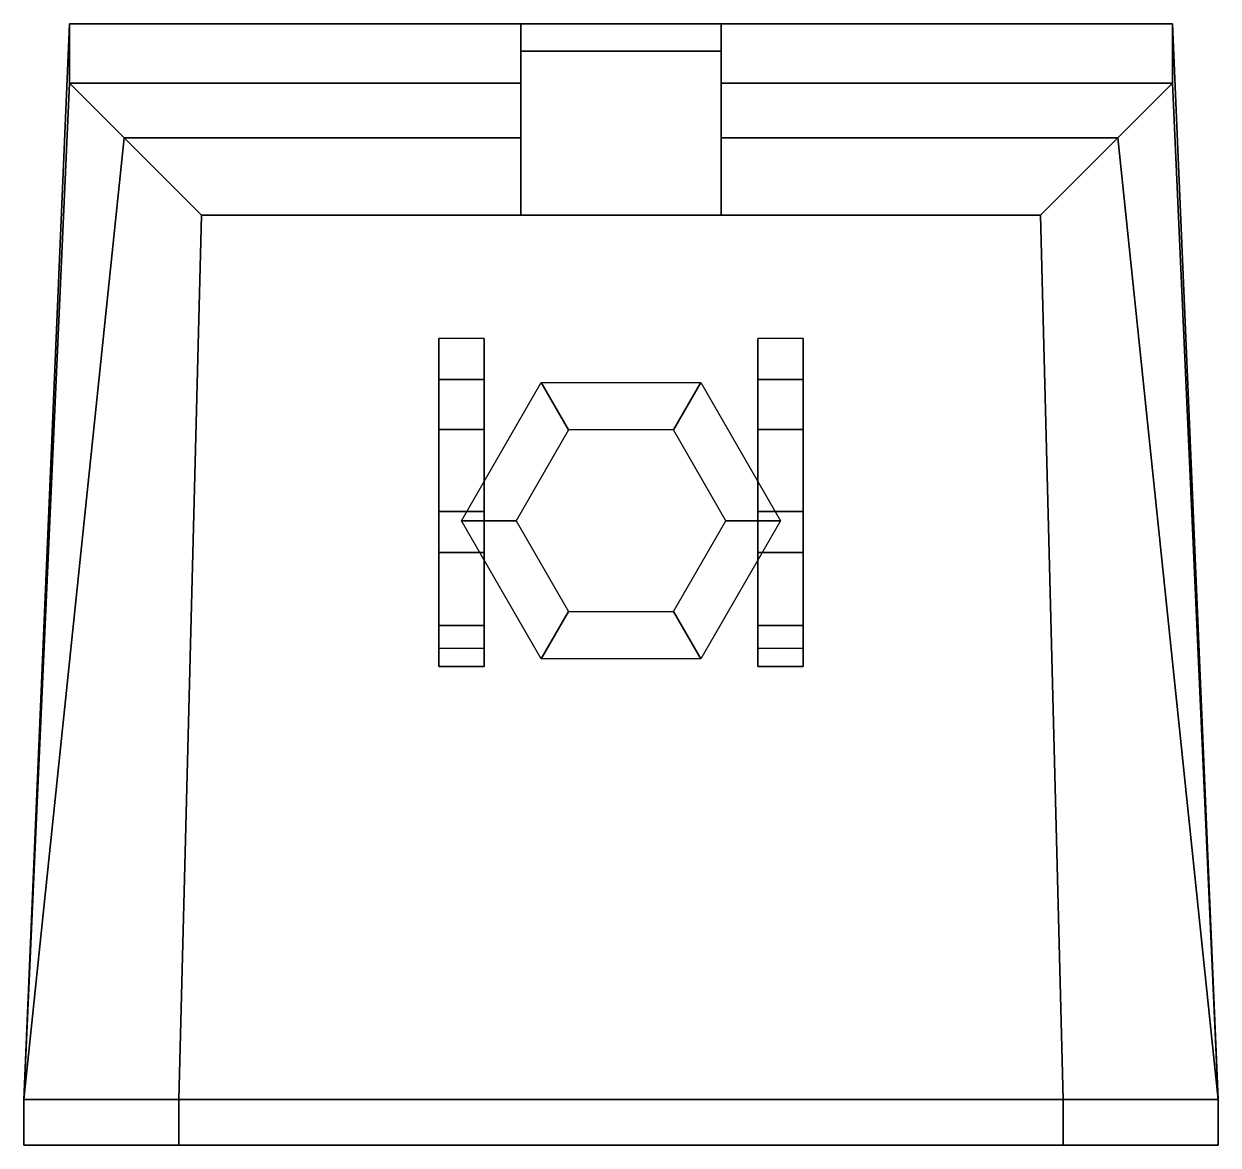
# Model space of a CAD drawing. Extents: x -1.31 to 1.31, y -1.37 to 1.09.
import ezdxf

# ---------------------------------------------------------------- set-up
doc = ezdxf.new("R2010")
doc.units = 0
doc.layers.add('TURRET', color=2, linetype='CONTINUOUS')

msp = doc.modelspace()

# ---------------------------------------------------------------- linework, layer by layer
at = {"layer": 'TURRET'}
for points in [[(-1.21, 1.09, 0.21), (-1.31, -1.27, 0.21), (1.31, -1.27, 0.21), (1.21, 1.09, 0.21)], [(1.21, 1.09, 0.21), (1.31, -1.27, 0.21), (-1.31, -1.27, 0.21), (-1.21, 1.09, 0.21)], [(-1.21, 0.96, 1.59), (-1.31, -1.27, 1.59), (-1.31, -1.27, 0.21), (-1.21, 1.09, 0.21)], [(-1.21, 1.09, 0.21), (-1.31, -1.27, 0.21), (-1.31, -1.27, 1.59), (-1.21, 0.96, 1.59)], [(-1.21, 1.09, 0.21), (-1.21, 0.96, 1.59), (-0.22, 0.96, 1.59), (-0.22, 1.09, 0.21)], [(-0.22, 1.09, 0.21), (-0.22, 0.96, 1.59), (-1.21, 0.96, 1.59), (-1.21, 1.09, 0.21)], [(-0.22, 1.09, 0.21), (-0.22, 1.03, 0.8469), (0.22, 1.03, 0.8469), (0.22, 1.09, 0.21)], [(0.22, 1.09, 0.21), (0.22, 1.03, 0.8469), (-0.22, 1.03, 0.8469), (-0.22, 1.09, 0.21)], [(0.22, 1.09, 0.21), (0.22, 0.96, 1.59), (1.21, 0.96, 1.59), (1.21, 1.09, 0.21)], [(1.21, 1.09, 0.21), (1.21, 0.96, 1.59), (0.22, 0.96, 1.59), (0.22, 1.09, 0.21)], [(1.21, 1.09, 0.21), (1.31, -1.27, 0.21), (1.31, -1.27, 1.59), (1.21, 0.96, 1.59)], [(1.21, 0.96, 1.59), (1.31, -1.27, 1.59), (1.31, -1.27, 0.21), (1.21, 1.09, 0.21)], [(-1.09, 0.84, 1.8), (-1.31, -1.27, 2.11), (-1.31, -1.27, 1.59), (-1.21, 0.96, 1.59)], [(-1.21, 0.96, 1.59), (-1.31, -1.27, 1.59), (-1.31, -1.27, 2.11), (-1.09, 0.84, 1.8)], [(-0.22, 0.96, 1.59), (-0.22, 0.84, 1.8), (-1.09, 0.84, 1.8), (-1.21, 0.96, 1.59)], [(-1.21, 0.96, 1.59), (-1.09, 0.84, 1.8), (-0.22, 0.84, 1.8), (-0.22, 0.96, 1.59)], [(1.21, 0.96, 1.59), (1.09, 0.84, 1.8), (0.22, 0.84, 1.8), (0.22, 0.96, 1.59)], [(0.22, 0.96, 1.59), (0.22, 0.84, 1.8), (1.09, 0.84, 1.8), (1.21, 0.96, 1.59)], [(1.21, 0.96, 1.59), (1.31, -1.27, 1.59), (1.31, -1.27, 2.11), (1.09, 0.84, 1.8)], [(1.09, 0.84, 1.8), (1.31, -1.27, 2.11), (1.31, -1.27, 1.59), (1.21, 0.96, 1.59)], [(-0.92, 0.67, 2.12), (-0.97, -1.27, 2.41), (-1.31, -1.27, 2.11), (-1.09, 0.84, 1.8)], [(-1.09, 0.84, 1.8), (-1.31, -1.27, 2.11), (-0.97, -1.27, 2.41), (-0.92, 0.67, 2.12)], [(-0.22, 0.84, 1.8), (-0.22, 0.67, 2.12), (-0.92, 0.67, 2.12), (-1.09, 0.84, 1.8)], [(-1.09, 0.84, 1.8), (-0.92, 0.67, 2.12), (-0.22, 0.67, 2.12), (-0.22, 0.84, 1.8)], [(0.22, 0.84, 1.8), (0.22, 0.67, 2.12), (0.92, 0.67, 2.12), (1.09, 0.84, 1.8)], [(1.09, 0.84, 1.8), (0.92, 0.67, 2.12), (0.22, 0.67, 2.12), (0.22, 0.84, 1.8)], [(1.09, 0.84, 1.8), (1.31, -1.27, 2.11), (0.97, -1.27, 2.41), (0.92, 0.67, 2.12)], [(0.92, 0.67, 2.12), (0.97, -1.27, 2.41), (1.31, -1.27, 2.11), (1.09, 0.84, 1.8)], [(-0.92, 0.67, 2.12), (-0.97, -1.27, 2.41), (0.97, -1.27, 2.41), (0.92, 0.67, 2.12)], [(0.92, 0.67, 2.12), (0.97, -1.27, 2.41), (-0.97, -1.27, 2.41), (-0.92, 0.67, 2.12)], [(-0.3, 0.31, 0.95), (-0.3, 0.4, 0.21), (-0.4, 0.4, 0.21), (-0.4, 0.31, 0.95)], [(-0.4, 0.4, 0.21), (-0.4, -0.28, 0.21), (-0.4, -0.32, 0.95), (-0.4, 0.31, 0.95)], [(-0.3, -0.32, 0.95), (-0.3, -0.28, 0.21), (-0.3, 0.4, 0.21), (-0.3, 0.31, 0.95)], [(0.3, 0.4, 0.21), (0.3, -0.28, 0.21), (0.3, -0.32, 0.95), (0.3, 0.31, 0.95)], [(0.4, 0.31, 0.95), (0.4, 0.4, 0.21), (0.3, 0.4, 0.21), (0.3, 0.31, 0.95)], [(0.4, -0.32, 0.95), (0.4, -0.28, 0.21), (0.4, 0.4, 0.21), (0.4, 0.31, 0.95)], [(-0.3, 0.2, 1.33), (-0.3, 0.31, 0.95), (-0.4, 0.31, 0.95), (-0.4, 0.2, 1.33)], [(-0.4, 0.31, 0.95), (-0.4, -0.32, 0.95), (-0.4, -0.23, 1.33), (-0.4, 0.2, 1.33)], [(-0.115, 0.1992), (-0.23, 0), (-0.35, 0, 0.21), (-0.175, 0.3031, 0.21)], [(-0.3, -0.23, 1.33), (-0.3, -0.32, 0.95), (-0.3, 0.31, 0.95), (-0.3, 0.2, 1.33)], [(0.115, 0.1992), (-0.115, 0.1992), (-0.175, 0.3031, 0.21), (0.175, 0.3031, 0.21)], [(0.23, 0), (0.115, 0.1992), (0.175, 0.3031, 0.21), (0.35, 0, 0.21)], [(0.3, 0.31, 0.95), (0.3, -0.32, 0.95), (0.3, -0.23, 1.33), (0.3, 0.2, 1.33)], [(0.4, 0.2, 1.33), (0.4, 0.31, 0.95), (0.3, 0.31, 0.95), (0.3, 0.2, 1.33)], [(0.4, -0.23, 1.33), (0.4, -0.32, 0.95), (0.4, 0.31, 0.95), (0.4, 0.2, 1.33)], [(-0.4, 0.2, 1.33), (-0.4, -0.23, 1.33), (-0.4, -0.07, 1.53), (-0.4, 0.02, 1.53)], [(-0.3, 0.02, 1.53), (-0.3, 0.2, 1.33), (-0.4, 0.2, 1.33), (-0.4, 0.02, 1.53)], [(-0.3, -0.07, 1.53), (-0.3, -0.23, 1.33), (-0.3, 0.2, 1.33), (-0.3, 0.02, 1.53)], [(0.4, 0.02, 1.53), (0.4, 0.2, 1.33), (0.3, 0.2, 1.33), (0.3, 0.02, 1.53)], [(0.3, 0.2, 1.33), (0.3, -0.23, 1.33), (0.3, -0.07, 1.53), (0.3, 0.02, 1.53)], [(0.4, -0.07, 1.53), (0.4, -0.23, 1.33), (0.4, 0.2, 1.33), (0.4, 0.02, 1.53)], [(-0.4, 0.02, 1.53), (-0.4, -0.07, 1.53), (-0.3, -0.07, 1.53), (-0.3, 0.02, 1.53)], [(0.3, 0.02, 1.53), (0.3, -0.07, 1.53), (0.4, -0.07, 1.53), (0.4, 0.02, 1.53)], [(-0.23, 0), (-0.115, -0.1992), (-0.175, -0.3031, 0.21), (-0.35, 0, 0.21)], [(0.115, -0.1992), (0.23, 0), (0.35, 0, 0.21), (0.175, -0.3031, 0.21)], [(-0.4, -0.07, 1.53), (-0.4, -0.23, 1.33), (-0.3, -0.23, 1.33), (-0.3, -0.07, 1.53)], [(0.3, -0.07, 1.53), (0.3, -0.23, 1.33), (0.4, -0.23, 1.33), (0.4, -0.07, 1.53)], [(-0.115, -0.1992), (0.115, -0.1992), (0.175, -0.3031, 0.21), (-0.175, -0.3031, 0.21)], [(-0.4, -0.23, 1.33), (-0.4, -0.32, 0.95), (-0.3, -0.32, 0.95), (-0.3, -0.23, 1.33)], [(0.3, -0.23, 1.33), (0.3, -0.32, 0.95), (0.4, -0.32, 0.95), (0.4, -0.23, 1.33)], [(-0.4, -0.32, 0.95), (-0.4, -0.28, 0.21), (-0.3, -0.28, 0.21), (-0.3, -0.32, 0.95)], [(0.3, -0.32, 0.95), (0.3, -0.28, 0.21), (0.4, -0.28, 0.21), (0.4, -0.32, 0.95)], [(-1.31, -1.27, 0.21), (-1.31, -1.37, 0.31), (-1.31, -1.37, 1.59), (-1.31, -1.27, 1.59)], [(-1.31, -1.27, 1.59), (-1.31, -1.37, 1.59), (-1.31, -1.37, 0.31), (-1.31, -1.27, 0.21)], [(-1.31, -1.27, 1.59), (-1.31, -1.37, 1.59), (-1.31, -1.37, 2.13), (-1.31, -1.27, 2.11)], [(-1.31, -1.27, 2.11), (-1.31, -1.37, 2.13), (-1.31, -1.37, 1.59), (-1.31, -1.27, 1.59)], [(-1.31, -1.27, 2.11), (-1.31, -1.37, 2.13), (-0.97, -1.37, 2.43), (-0.97, -1.27, 2.41)], [(-0.97, -1.27, 2.41), (-0.97, -1.37, 2.43), (-1.31, -1.37, 2.13), (-1.31, -1.27, 2.11)], [(0.97, -1.27, 2.41), (0.97, -1.37, 2.43), (-0.97, -1.37, 2.43), (-0.97, -1.27, 2.41)], [(-0.97, -1.27, 2.41), (-0.97, -1.37, 2.43), (0.97, -1.37, 2.43), (0.97, -1.27, 2.41)], [(0.97, -1.27, 2.41), (0.97, -1.37, 2.43), (1.31, -1.37, 2.13), (1.31, -1.27, 2.11)], [(1.31, -1.27, 2.11), (1.31, -1.37, 2.13), (0.97, -1.37, 2.43), (0.97, -1.27, 2.41)], [(1.31, -1.27, 1.59), (1.31, -1.37, 1.59), (1.31, -1.37, 0.31), (1.31, -1.27, 0.21)], [(1.31, -1.27, 0.21), (1.31, -1.37, 0.31), (1.31, -1.37, 1.59), (1.31, -1.27, 1.59)], [(1.31, -1.27, 2.11), (1.31, -1.37, 2.13), (1.31, -1.37, 1.59), (1.31, -1.27, 1.59)], [(1.31, -1.27, 1.59), (1.31, -1.37, 1.59), (1.31, -1.37, 2.13), (1.31, -1.27, 2.11)]]:
    msp.add_3dface(points, dxfattribs=at)

doc.saveas('drawing.dxf')
